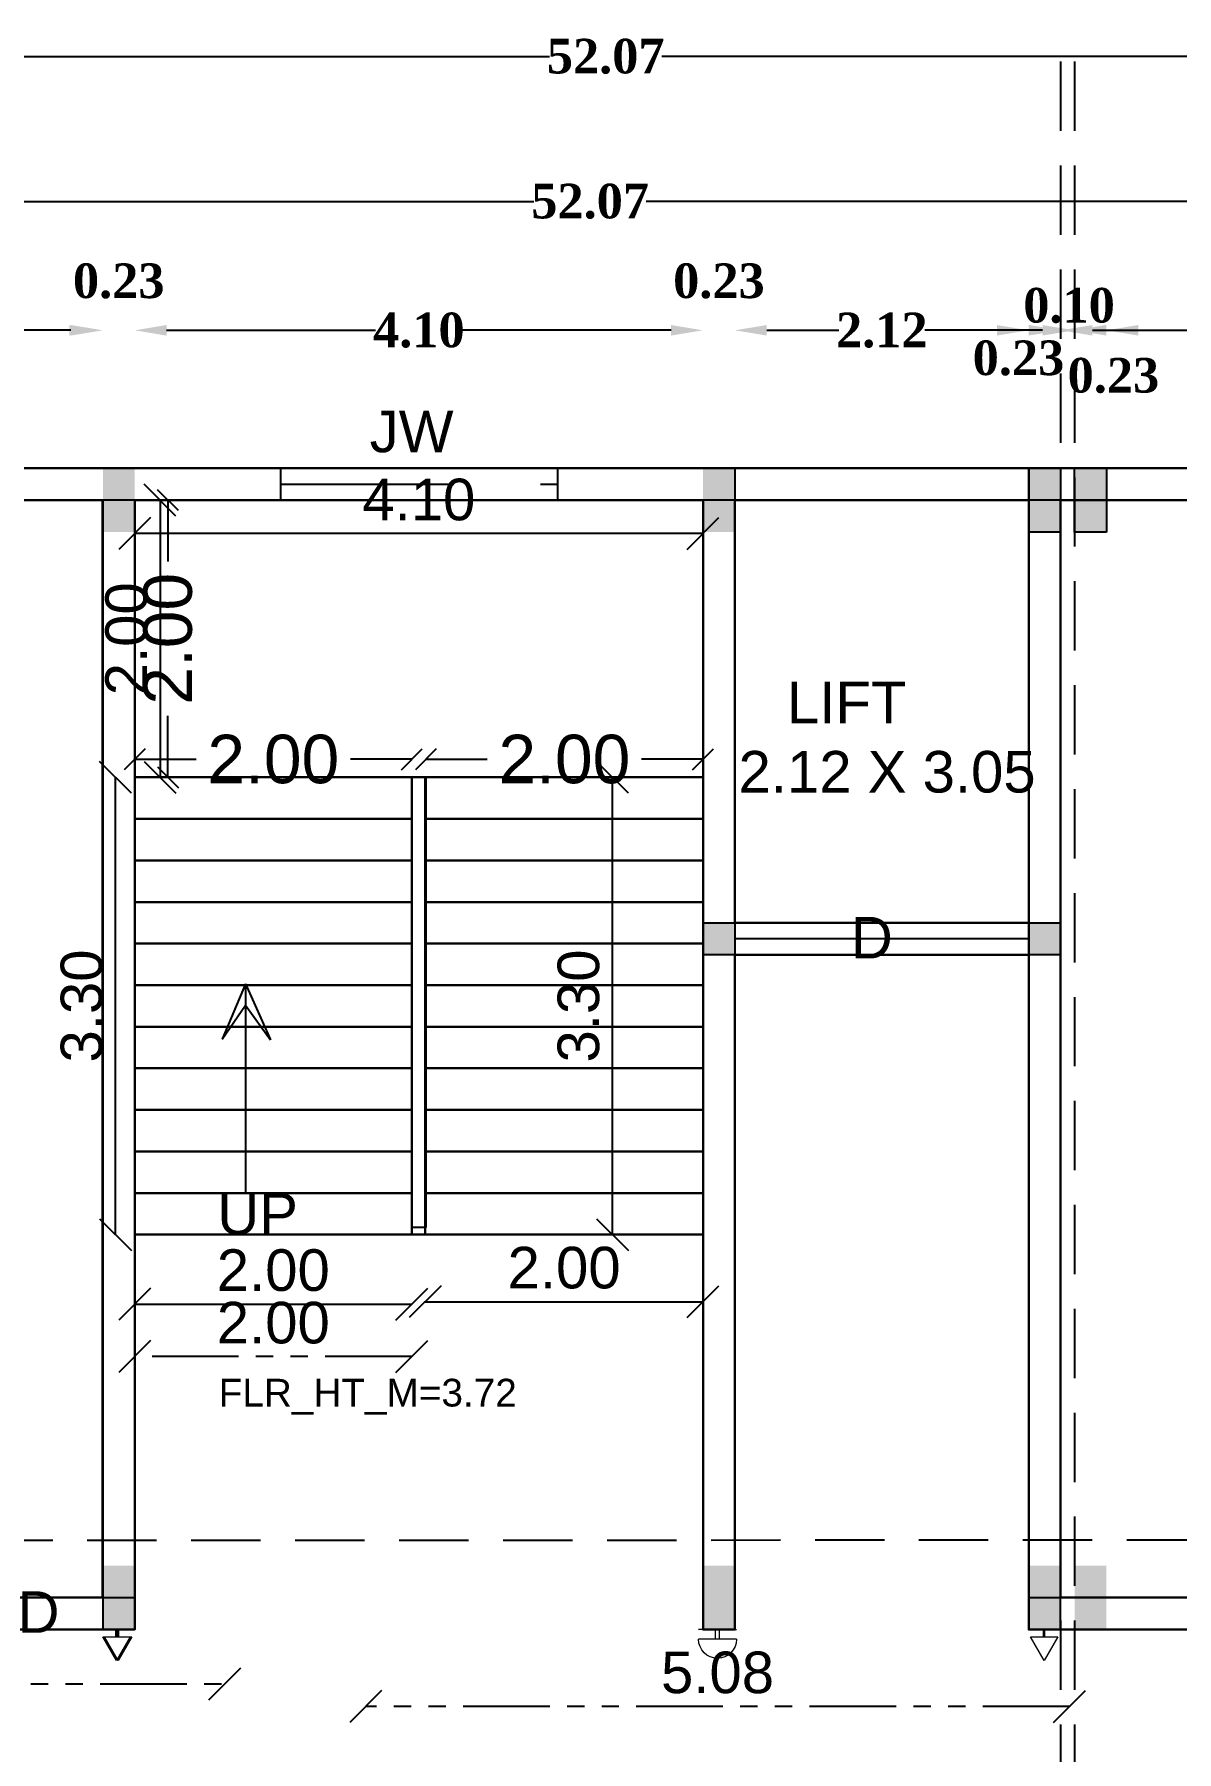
# Model space of a CAD drawing. Header units: metres. Extents: x 0 to 298, y 0 to 162.
# Drawn here: x 195.37 to 203.61, y 45.7 to 58.09 of the extents above; entities that cross this region are included whole.
import ezdxf

# ---------------------------------------------------------------- set-up
doc = ezdxf.new("R2010")
doc.units = ezdxf.units.M
doc.header["$MEASUREMENT"] = 0
doc.linetypes.add('DASHED', pattern=[0.75, 0.5, -0.25])
doc.linetypes.add('PHANTOM2', pattern=[1.25, 0.625, -0.125, 0.125, -0.125, 0.125, -0.125])
for name, color, linetype, lineweight in [('BLK_1_FLR_1_BLT_UP_AREA', 4, 'Continuous', 30), ('BLK_1_FLR_1_EXIT_WIDTH_STAIR', 4, 'Continuous', 30), ('BLK_1_FLR_1_LIFT_1', 4, 'Continuous', 30), ('BLK_1_FLR_1_REGULAR_ROOM_2', 4, 'Continuous', 30), ('BLK_1_FLR_1_REGULAR_ROOM_3', 4, 'Continuous', 30), ('BLK_1_FLR_1_STAIR_1', 4, 'Continuous', 30), ('BLK_1_FLR_1_STAIR_1_FLIGHT_1', 4, 'Continuous', 30), ('BLK_1_FLR_1_STAIR_1_FLIGHT_2', 4, 'Continuous', 30), ('BLK_1_FLR_1_STAIR_1_LANDING_1', 4, 'Continuous', 30), ('BLK_1_LVL_1_BLDG_FOOT_PRINT', 4, 'Continuous', 30)]:
    doc.layers.add(name, color=color, linetype=linetype, lineweight=lineweight)
doc.layers.add('BLK_1_FLR_1_CARPET_AREA', color=10, linetype='Continuous')
doc.layers.add('DIST_EXIT', color=7, linetype='Continuous')
doc.styles.add('arial', font='arial.ttf')
doc.styles.get("Standard").update_dxf_attribs({"font": 'arial.ttf', "height": 0.35})
doc.styles.add('working', font='timesbd.ttf', dxfattribs={"height": 0.25})
doc.dimstyles.new('CIVIL Mt.', dxfattribs={"dimscale": 0, "dimtxt": 0.23, "dimasz": 0.15, "dimexe": 0.18, "dimexo": 0.0625, "dimgap": 0.1, "dimtad": 0, "dimzin": 0, "dimdsep": 46, "dimtxsty": 'Standard', "dimblk": 'OBLIQUE', "dimcen": 0.09, "dimse1": 1, "dimse2": 1, "dimclrd": 253, "dimclrt": 4, "dimadec": 0, "dimazin": 0, "dimtfac": 1, "dimtofl": 0, "dimtmove": 1, "dimatfit": 1, "dimfxl": 0, "dimfrac": 2, "dimtolj": 1, "dimtzin": 0, "dimarcsym": 0})
doc.dimstyles.new('new model', dxfattribs={"dimtxt": 0.25, "dimasz": 0.23, "dimexe": 0.1, "dimexo": 0.1, "dimgap": 0, "dimtad": 0, "dimtoh": 1, "dimzin": 1, "dimdsep": 46, "dimtxsty": 'working', "dimcen": 0.09, "dimse1": 1, "dimse2": 1, "dimclrd": 8, "dimclre": 8, "dimclrt": 3, "dimadec": 1, "dimazin": 0, "dimtfac": 1, "dimtofl": 0, "dimtmove": 0, "dimatfit": 3, "dimfxl": 0, "dimtolj": 1, "dimtzin": 0, "dimlwd": -1, "dimlwe": -1, "dimarcsym": 0})
doc.dimstyles.new('OPEN SPACE', dxfattribs={"dimtxt": 0.3, "dimasz": 0.23, "dimexe": 0.1875, "dimexo": 0.0625, "dimgap": 0.09, "dimtad": 3, "dimzin": 0, "dimdsep": 46, "dimtxsty": 'arial', "dimblk": 'OBLIQUE', "dimcen": 0.09, "dimse1": 1, "dimse2": 1, "dimclrd": 6, "dimclre": 6, "dimclrt": 7, "dimadec": 0, "dimazin": 0, "dimtfac": 0.5, "dimtix": 1, "dimtmove": 0, "dimatfit": 3, "dimfxl": 0, "dimtolj": 1, "dimtzin": 0, "dimarcsym": 0})

# ---------------------------------------------------------------- blocks, each defined once
blk = doc.blocks.new('*D34')
at = {"color": 8}
for p, q in [((173.683, 57.935), (199.081, 57.935)), ((225.29, 57.935), (199.892, 57.935))]:
    blk.add_line(p, q, dxfattribs=at)
at = {"color": 8, "lineweight": 35}
for points in [[(173.683, 57.973), (173.683, 57.897), (173.453, 57.935)], [(225.29, 57.973), (225.29, 57.897), (225.52, 57.935)]]:
    blk.add_solid(points, dxfattribs=at)
at = {"layer": 'Defpoints', "color": 0, "lineweight": 35}
for p in [(225.52, 63.107), (173.453, 63), (173.453, 57.935)]:
    blk.add_point(p, dxfattribs=at)
at = {"color": 3, "insert": (199.487, 57.935), "char_height": 0.25, "attachment_point": 5, "style": 'working'}
blk.add_mtext('\\A1;52.07', dxfattribs=at)
blk = doc.blocks.new('FR')
at = {"color": 6, "lineweight": 20}
for p, q in [((780.283, 324.837), (780.148, 324.837)), ((780.283, 324.76), (780.283, 324.837)), ((780.297, 324.76), (780.297, 324.837)), ((780.297, 324.837), (780.432, 324.837))]:
    blk.add_line(p, q, dxfattribs=at)
blk.add_lwpolyline([(780.29, 324.515), (780.432, 324.76), (780.148, 324.76)], close=True, dxfattribs=at)
blk = doc.blocks.new('*D133')
at = {"color": 8}
for p, q in [((188.758, 55.959), (191.879, 55.959)), ((195.618, 55.959), (192.496, 55.959))]:
    blk.add_line(p, q, dxfattribs=at)
at = {"color": 8, "lineweight": 35}
for points in [[(188.758, 55.997), (188.758, 55.921), (188.528, 55.959)], [(195.618, 55.997), (195.618, 55.921), (195.848, 55.959)]]:
    blk.add_solid(points, dxfattribs=at)
at = {"layer": 'Defpoints', "color": 0, "lineweight": 35}
for p in [(195.848, 55.959), (188.528, 54.963), (195.848, 54.733)]:
    blk.add_point(p, dxfattribs=at)
at = {"color": 3, "insert": (192.188, 55.959), "char_height": 0.25, "attachment_point": 5, "style": 'working'}
blk.add_mtext('\\A1;7.32', dxfattribs=at)
blk = doc.blocks.new('*D134')
at = {"color": 8}
for p, q in [((202.309, 55.959), (202.079, 55.959)), ((202.999, 55.959), (203.229, 55.959))]:
    blk.add_line(p, q, dxfattribs=at)
at = {"color": 8, "lineweight": 35}
for points in [[(202.309, 55.997), (202.309, 55.921), (202.539, 55.959)], [(202.999, 55.997), (202.999, 55.921), (202.769, 55.959)]]:
    blk.add_solid(points, dxfattribs=at)
at = {"layer": 'Defpoints', "color": 0, "lineweight": 35}
for p in [(202.769, 55.959), (202.769, 54.963), (202.539, 54.733)]:
    blk.add_point(p, dxfattribs=at)
at = {"color": 3, "insert": (202.465, 55.758), "char_height": 0.25, "attachment_point": 5, "style": 'working'}
blk.add_mtext('\\A1;0.23', dxfattribs=at)
blk = doc.blocks.new('*D135')
at = {"color": 8}
for p, q in [((203.329, 55.959), (206.286, 55.959)), ((209.859, 55.959), (206.903, 55.959))]:
    blk.add_line(p, q, dxfattribs=at)
at = {"color": 8, "lineweight": 35}
for points in [[(203.329, 55.997), (203.329, 55.921), (203.099, 55.959)], [(209.859, 55.997), (209.859, 55.921), (210.089, 55.959)]]:
    blk.add_solid(points, dxfattribs=at)
at = {"layer": 'Defpoints', "color": 0, "lineweight": 35}
for p in [(210.089, 55.959), (203.099, 54.963), (210.089, 54.733)]:
    blk.add_point(p, dxfattribs=at)
at = {"color": 3, "insert": (206.594, 55.959), "char_height": 0.25, "attachment_point": 5, "style": 'working'}
blk.add_mtext('\\A1;7.32', dxfattribs=at)
blk = doc.blocks.new('*D136')
at = {"color": 8}
for p, q in [((202.639, 55.959), (202.409, 55.959)), ((203.329, 55.959), (203.559, 55.959))]:
    blk.add_line(p, q, dxfattribs=at)
at = {"color": 8, "lineweight": 35}
for points in [[(202.639, 55.997), (202.639, 55.921), (202.869, 55.959)], [(203.329, 55.997), (203.329, 55.921), (203.099, 55.959)]]:
    blk.add_solid(points, dxfattribs=at)
at = {"layer": 'Defpoints', "color": 0, "lineweight": 35}
for p in [(203.099, 55.959), (203.099, 54.963), (202.869, 54.733)]:
    blk.add_point(p, dxfattribs=at)
at = {"color": 3, "insert": (203.15, 55.632), "char_height": 0.25, "attachment_point": 5, "style": 'working'}
blk.add_mtext('\\A1;0.23', dxfattribs=at)
blk = doc.blocks.new('FIR ALARAM')
at = {"color": 6, "lineweight": 20}
for p, q in [((780.29, 324.308), (780.117, 324.308)), ((780.29, 324.208), (780.29, 324.308)), ((780.331, 324.208), (780.331, 324.308)), ((780.331, 324.308), (780.504, 324.308)), ((780.117, 324.208), (780.504, 324.208))]:
    blk.add_line(p, q, dxfattribs=at)
blk.add_arc((780.31, 324.208), 0.194, 180, 0, dxfattribs=at)
blk = doc.blocks.new('*D137')
at = {"color": 8}
for p, q in [((199.959, 55.959), (199.729, 55.959)), ((200.649, 55.959), (200.879, 55.959))]:
    blk.add_line(p, q, dxfattribs=at)
at = {"color": 8, "lineweight": 35}
for points in [[(199.959, 55.997), (199.959, 55.921), (200.189, 55.959)], [(200.649, 55.997), (200.649, 55.921), (200.419, 55.959)]]:
    blk.add_solid(points, dxfattribs=at)
at = {"layer": 'Defpoints', "color": 0, "lineweight": 35}
for p in [(200.419, 55.959), (200.189, 54.963), (200.419, 54.963)]:
    blk.add_point(p, dxfattribs=at)
at = {"color": 3, "insert": (200.304, 56.314), "char_height": 0.25, "attachment_point": 5, "style": 'working'}
blk.add_mtext('\\A1;0.23', dxfattribs=at)
blk = doc.blocks.new('*D281')
at = {"color": 8}
for p, q in [((200.649, 55.959), (201.169, 55.959)), ((202.309, 55.959), (201.79, 55.959))]:
    blk.add_line(p, q, dxfattribs=at)
at = {"color": 8, "lineweight": 35}
for points in [[(200.649, 55.997), (200.649, 55.921), (200.419, 55.959)], [(202.309, 55.997), (202.309, 55.921), (202.539, 55.959)]]:
    blk.add_solid(points, dxfattribs=at)
at = {"layer": 'Defpoints', "color": 0, "lineweight": 35}
for p in [(202.539, 55.959), (200.419, 54.963), (202.539, 54.963)]:
    blk.add_point(p, dxfattribs=at)
at = {"color": 3, "insert": (201.479, 55.959), "char_height": 0.25, "attachment_point": 5, "style": 'working'}
blk.add_mtext('\\A1;2.12', dxfattribs=at)
blk = doc.blocks.new('*D292')
at = {"color": 8}
for p, q in [((173.571, 56.889), (198.969, 56.889)), ((225.178, 56.889), (199.78, 56.889))]:
    blk.add_line(p, q, dxfattribs=at)
at = {"color": 8, "lineweight": 35}
for points in [[(173.571, 56.928), (173.571, 56.851), (173.341, 56.889)], [(225.178, 56.928), (225.178, 56.851), (225.408, 56.889)]]:
    blk.add_solid(points, dxfattribs=at)
at = {"layer": 'Defpoints', "color": 0, "lineweight": 35}
for p in [(173.341, 56.889), (173.341, 54.963), (225.408, 54.963)]:
    blk.add_point(p, dxfattribs=at)
at = {"color": 3, "insert": (199.375, 56.889), "char_height": 0.25, "attachment_point": 5, "style": 'working'}
blk.add_mtext('\\A1;52.07', dxfattribs=at)
blk = doc.blocks.new('*D293')
at = {"color": 8}
for p, q in [((202.539, 55.959), (202.309, 55.959)), ((203.099, 55.959), (203.329, 55.959))]:
    blk.add_line(p, q, dxfattribs=at)
at = {"color": 8, "lineweight": 35}
for points in [[(202.539, 55.998), (202.539, 55.921), (202.769, 55.959)], [(203.099, 55.998), (203.099, 55.921), (202.869, 55.959)]]:
    blk.add_solid(points, dxfattribs=at)
at = {"layer": 'Defpoints', "color": 0, "lineweight": 35}
for p in [(202.869, 55.959), (202.769, 54.963), (202.869, 54.963)]:
    blk.add_point(p, dxfattribs=at)
at = {"color": 3, "insert": (202.83, 56.137), "char_height": 0.25, "attachment_point": 5, "style": 'working'}
blk.add_mtext('\\A1;0.10', dxfattribs=at)
blk = doc.blocks.new('_Oblique')
at = {"color": 0, "linetype": 'ByBlock', "lineweight": -2}
blk.add_line((-0.5, -0.5), (0.5, 0.5), dxfattribs=at)
blk = doc.blocks.new('*D149')
at = {"color": 253, "lineweight": -2, "ltscale": 0.25}
for p, q in [((196.329, 54.733), (196.329, 54.29)), ((196.329, 52.733), (196.329, 53.176))]:
    blk.add_line(p, q, dxfattribs=at)
at = {"layer": 'Defpoints', "color": 0, "lineweight": 35, "ltscale": 0.25}
for p in [(196.329, 54.733), (196.398, 54.733), (196.398, 52.733)]:
    blk.add_point(p, dxfattribs=at)
at = {"color": 253, "lineweight": -2, "ltscale": 0.25, "xscale": 0.15, "yscale": 0.15, "zscale": 0.15}
for p, rotation in [((196.329, 54.733), 90), ((196.329, 52.733), 270)]:
    blk.add_blockref('_Oblique', p, dxfattribs=dict(at, rotation=rotation))
at = {"color": 4, "ltscale": 0.25, "insert": (196.329, 53.733), "char_height": 0.35, "attachment_point": 5, "rotation": 90}
blk.add_mtext('\\A1;2.00', dxfattribs=at)
blk = doc.blocks.new('*D150')
at = {"color": 253, "lineweight": -2, "ltscale": 0.25}
for p, q in [((198.189, 52.863), (198.632, 52.863)), ((200.189, 52.863), (199.746, 52.863))]:
    blk.add_line(p, q, dxfattribs=at)
at = {"layer": 'Defpoints', "color": 0, "lineweight": 35, "ltscale": 0.25}
for p in [(200.189, 52.863), (198.189, 52.733), (200.189, 52.733)]:
    blk.add_point(p, dxfattribs=at)
at = {"color": 253, "lineweight": -2, "ltscale": 0.25, "xscale": 0.15, "yscale": 0.15, "zscale": 0.15, "rotation": 180}
blk.add_blockref('_Oblique', (198.189, 52.863), dxfattribs=at)
at = {"color": 253, "lineweight": -2, "ltscale": 0.25, "xscale": 0.15, "yscale": 0.15, "zscale": 0.15}
blk.add_blockref('_Oblique', (200.189, 52.863), dxfattribs=at)
at = {"color": 4, "ltscale": 0.25, "insert": (199.189, 52.863), "char_height": 0.35, "attachment_point": 5}
blk.add_mtext('\\A1;2.00', dxfattribs=at)
blk = doc.blocks.new('*D151')
at = {"color": 253, "lineweight": -2, "ltscale": 0.25}
for p, q in [((196.089, 52.863), (196.532, 52.863)), ((198.089, 52.863), (197.646, 52.863))]:
    blk.add_line(p, q, dxfattribs=at)
at = {"layer": 'Defpoints', "color": 0, "lineweight": 35, "ltscale": 0.25}
for p in [(196.089, 52.863), (196.089, 52.733), (198.089, 52.733)]:
    blk.add_point(p, dxfattribs=at)
at = {"color": 253, "lineweight": -2, "ltscale": 0.25, "xscale": 0.15, "yscale": 0.15, "zscale": 0.15, "rotation": 180}
blk.add_blockref('_Oblique', (196.089, 52.863), dxfattribs=at)
at = {"color": 253, "lineweight": -2, "ltscale": 0.25, "xscale": 0.15, "yscale": 0.15, "zscale": 0.15}
blk.add_blockref('_Oblique', (198.089, 52.863), dxfattribs=at)
at = {"color": 4, "ltscale": 0.25, "insert": (197.089, 52.863), "char_height": 0.35, "attachment_point": 5}
blk.add_mtext('\\A1;2.00', dxfattribs=at)
blk = doc.blocks.new('*D152')
at = {"color": 8}
for p, q in [((196.319, 55.959), (197.827, 55.959)), ((199.959, 55.959), (198.452, 55.959))]:
    blk.add_line(p, q, dxfattribs=at)
at = {"color": 8, "lineweight": 35}
for points in [[(196.319, 55.997), (196.319, 55.921), (196.089, 55.959)], [(199.959, 55.997), (199.959, 55.921), (200.189, 55.959)]]:
    blk.add_solid(points, dxfattribs=at)
at = {"layer": 'Defpoints', "color": 0, "lineweight": 35}
for p in [(200.189, 55.959), (200.189, 54.963), (196.089, 54.733)]:
    blk.add_point(p, dxfattribs=at)
at = {"color": 3, "insert": (198.139, 55.959), "char_height": 0.25, "attachment_point": 5, "style": 'working'}
blk.add_mtext('\\A1;4.10', dxfattribs=at)
blk = doc.blocks.new('*D153')
at = {"color": 8}
for p, q in [((195.629, 55.959), (195.399, 55.959)), ((196.319, 55.959), (196.549, 55.959))]:
    blk.add_line(p, q, dxfattribs=at)
at = {"color": 8, "lineweight": 35}
for points in [[(195.629, 55.997), (195.629, 55.921), (195.859, 55.959)], [(196.319, 55.997), (196.319, 55.921), (196.089, 55.959)]]:
    blk.add_solid(points, dxfattribs=at)
at = {"layer": 'Defpoints', "color": 0, "lineweight": 35}
for p in [(196.089, 55.959), (195.859, 54.963), (196.089, 54.963)]:
    blk.add_point(p, dxfattribs=at)
at = {"color": 3, "insert": (195.974, 56.314), "char_height": 0.25, "attachment_point": 5, "style": 'working'}
blk.add_mtext('\\A1;0.23', dxfattribs=at)
blk = doc.blocks.new('*D379')
at = {"layer": 'Defpoints', "color": 0, "lineweight": 35}
for p in [(196.739, 46.191), (188.34, 46.086), (196.739, 46.086)]:
    blk.add_point(p, dxfattribs=at)
at = {"layer": 'DIST_EXIT', "color": 7, "linetype": 'PHANTOM2', "lineweight": -2}
blk.add_line((188.34, 46.191), (196.739, 46.191), dxfattribs=at)
at = {"layer": 'DIST_EXIT', "color": 7, "lineweight": -2, "xscale": 0.23, "yscale": 0.23, "zscale": 0.23, "rotation": 180}
blk.add_blockref('_Oblique', (188.34, 46.191), dxfattribs=at)
at = {"layer": 'DIST_EXIT', "color": 7, "lineweight": -2, "xscale": 0.23, "yscale": 0.23, "zscale": 0.23}
blk.add_blockref('_Oblique', (196.739, 46.191), dxfattribs=at)
at = {"layer": 'DIST_EXIT', "color": 7, "lineweight": 30, "insert": (192.539, 46.434), "char_height": 0.3, "attachment_point": 5, "style": 'arial'}
blk.add_mtext('\\A1;8.40', dxfattribs=at)
blk = doc.blocks.new('*D382')
at = {"layer": 'Defpoints', "color": 0, "lineweight": 35}
for p in [(197.755, 46.155), (202.833, 46.155), (197.755, 46.028)]:
    blk.add_point(p, dxfattribs=at)
at = {"layer": 'DIST_EXIT', "color": 7, "linetype": 'PHANTOM2', "lineweight": -2}
blk.add_line((202.833, 46.028), (197.755, 46.028), dxfattribs=at)
at = {"layer": 'DIST_EXIT', "color": 7, "lineweight": -2, "xscale": 0.23, "yscale": 0.23, "zscale": 0.23, "rotation": 180}
blk.add_blockref('_Oblique', (197.755, 46.028), dxfattribs=at)
at = {"layer": 'DIST_EXIT', "color": 7, "lineweight": -2, "xscale": 0.23, "yscale": 0.23, "zscale": 0.23}
blk.add_blockref('_Oblique', (202.833, 46.028), dxfattribs=at)
at = {"layer": 'DIST_EXIT', "color": 7, "lineweight": 30, "insert": (200.294, 46.272), "char_height": 0.3, "attachment_point": 5, "style": 'arial'}
blk.add_mtext('\\A1;5.08', dxfattribs=at)
blk = doc.blocks.new('*D386')
at = {"layer": 'BLK_1_FLR_1_STAIR_1_LANDING_1', "color": 1, "lineweight": -2}
blk.add_line((200.189, 54.493), (196.089, 54.493), dxfattribs=at)
at = {"layer": 'Defpoints', "color": 0, "lineweight": 35}
for p in [(196.089, 54.733), (200.189, 54.733), (196.089, 54.493)]:
    blk.add_point(p, dxfattribs=at)
at = {"layer": 'BLK_1_FLR_1_STAIR_1_LANDING_1', "color": 1, "lineweight": -2, "xscale": 0.23, "yscale": 0.23, "zscale": 0.23, "rotation": 180}
blk.add_blockref('_Oblique', (196.089, 54.493), dxfattribs=at)
at = {"layer": 'BLK_1_FLR_1_STAIR_1_LANDING_1', "color": 1, "lineweight": -2, "xscale": 0.23, "yscale": 0.23, "zscale": 0.23}
blk.add_blockref('_Oblique', (200.189, 54.493), dxfattribs=at)
at = {"layer": 'BLK_1_FLR_1_STAIR_1_LANDING_1', "color": 1, "insert": (198.139, 54.736), "char_height": 0.3, "attachment_point": 5, "style": 'arial'}
blk.add_mtext('\\A1;4.10', dxfattribs=at)
blk = doc.blocks.new('*D479')
at = {"layer": 'BLK_1_FLR_1_STAIR_1_LANDING_1', "color": 2, "lineweight": -2}
blk.add_line((196.272, 54.733), (196.272, 52.733), dxfattribs=at)
at = {"layer": 'Defpoints', "color": 0, "lineweight": 35}
for p in [(196.089, 54.733), (196.089, 52.733), (196.272, 52.733)]:
    blk.add_point(p, dxfattribs=at)
at = {"layer": 'BLK_1_FLR_1_STAIR_1_LANDING_1', "color": 2, "lineweight": -2, "xscale": 0.23, "yscale": 0.23, "zscale": 0.23}
for p, rotation in [((196.272, 54.733), 90), ((196.272, 52.733), 270)]:
    blk.add_blockref('_Oblique', p, dxfattribs=dict(at, rotation=rotation))
at = {"layer": 'BLK_1_FLR_1_STAIR_1_LANDING_1', "color": 2, "insert": (196.029, 53.733), "char_height": 0.3, "attachment_point": 5, "rotation": 90, "style": 'arial'}
blk.add_mtext('\\A1;2.00', dxfattribs=at)
blk = doc.blocks.new('*D480')
at = {"layer": 'BLK_1_FLR_1_STAIR_1_FLIGHT_1', "color": 1, "lineweight": -2}
blk.add_line((195.95, 49.433), (195.95, 52.733), dxfattribs=at)
at = {"layer": 'Defpoints', "color": 0, "lineweight": 35}
for p in [(195.95, 52.733), (196.089, 52.733), (196.089, 49.433)]:
    blk.add_point(p, dxfattribs=at)
at = {"layer": 'BLK_1_FLR_1_STAIR_1_FLIGHT_1', "color": 1, "lineweight": -2, "xscale": 0.23, "yscale": 0.23, "zscale": 0.23}
for p, rotation in [((195.95, 52.733), 90), ((195.95, 49.433), 270)]:
    blk.add_blockref('_Oblique', p, dxfattribs=dict(at, rotation=rotation))
at = {"layer": 'BLK_1_FLR_1_STAIR_1_FLIGHT_1', "color": 1, "insert": (195.707, 51.083), "char_height": 0.3, "attachment_point": 5, "rotation": 90, "style": 'arial'}
blk.add_mtext('\\A1;3.30', dxfattribs=at)
blk = doc.blocks.new('*D387')
at = {"layer": 'BLK_1_FLR_1_STAIR_1_FLIGHT_1', "color": 2, "lineweight": -2}
blk.add_line((196.089, 48.931), (198.089, 48.931), dxfattribs=at)
at = {"layer": 'Defpoints', "color": 0, "lineweight": 35}
for p in [(196.089, 49.2), (198.089, 49.2), (198.089, 48.931)]:
    blk.add_point(p, dxfattribs=at)
at = {"layer": 'BLK_1_FLR_1_STAIR_1_FLIGHT_1', "color": 2, "lineweight": -2, "xscale": 0.23, "yscale": 0.23, "zscale": 0.23, "rotation": 180}
blk.add_blockref('_Oblique', (196.089, 48.931), dxfattribs=at)
at = {"layer": 'BLK_1_FLR_1_STAIR_1_FLIGHT_1', "color": 2, "lineweight": -2, "xscale": 0.23, "yscale": 0.23, "zscale": 0.23}
blk.add_blockref('_Oblique', (198.089, 48.931), dxfattribs=at)
at = {"layer": 'BLK_1_FLR_1_STAIR_1_FLIGHT_1', "color": 2, "insert": (197.089, 49.175), "char_height": 0.3, "attachment_point": 5, "style": 'arial'}
blk.add_mtext('\\A1;2.00', dxfattribs=at)
blk = doc.blocks.new('*D388')
at = {"layer": 'BLK_1_FLR_1_STAIR_1_FLIGHT_2', "color": 2, "lineweight": -2}
blk.add_line((198.184, 48.949), (200.189, 48.949), dxfattribs=at)
at = {"layer": 'Defpoints', "color": 0, "lineweight": 35}
for p in [(198.184, 49.2), (200.189, 49.2), (200.189, 48.949)]:
    blk.add_point(p, dxfattribs=at)
at = {"layer": 'BLK_1_FLR_1_STAIR_1_FLIGHT_2', "color": 2, "lineweight": -2, "xscale": 0.23, "yscale": 0.23, "zscale": 0.23, "rotation": 180}
blk.add_blockref('_Oblique', (198.184, 48.949), dxfattribs=at)
at = {"layer": 'BLK_1_FLR_1_STAIR_1_FLIGHT_2', "color": 2, "lineweight": -2, "xscale": 0.23, "yscale": 0.23, "zscale": 0.23}
blk.add_blockref('_Oblique', (200.189, 48.949), dxfattribs=at)
at = {"layer": 'BLK_1_FLR_1_STAIR_1_FLIGHT_2', "color": 2, "insert": (199.187, 49.193), "char_height": 0.3, "attachment_point": 5, "style": 'arial'}
blk.add_mtext('\\A1;2.00', dxfattribs=at)
blk = doc.blocks.new('*D389')
at = {"layer": 'BLK_1_FLR_1_EXIT_WIDTH_STAIR', "color": 1, "linetype": 'PHANTOM2', "lineweight": -2}
blk.add_line((198.089, 48.553), (196.089, 48.553), dxfattribs=at)
at = {"layer": 'Defpoints', "color": 0, "lineweight": 35}
for p in [(196.089, 49.2), (198.089, 49.2), (196.089, 48.553)]:
    blk.add_point(p, dxfattribs=at)
at = {"layer": 'BLK_1_FLR_1_EXIT_WIDTH_STAIR', "color": 1, "lineweight": -2, "xscale": 0.23, "yscale": 0.23, "zscale": 0.23, "rotation": 180}
blk.add_blockref('_Oblique', (196.089, 48.553), dxfattribs=at)
at = {"layer": 'BLK_1_FLR_1_EXIT_WIDTH_STAIR', "color": 1, "lineweight": -2, "xscale": 0.23, "yscale": 0.23, "zscale": 0.23}
blk.add_blockref('_Oblique', (198.089, 48.553), dxfattribs=at)
at = {"layer": 'BLK_1_FLR_1_EXIT_WIDTH_STAIR', "color": 1, "lineweight": 30, "insert": (197.089, 48.796), "char_height": 0.3, "attachment_point": 5, "style": 'arial'}
blk.add_mtext('\\A1;2.00', dxfattribs=at)
blk = doc.blocks.new('*D358')
at = {"layer": 'BLK_1_FLR_1_STAIR_1_FLIGHT_2', "color": 1, "lineweight": -2}
blk.add_line((199.536, 49.433), (199.536, 52.733), dxfattribs=at)
at = {"layer": 'Defpoints', "color": 0, "lineweight": 35}
for p in [(199.536, 52.733), (199.675, 52.733), (199.675, 49.433)]:
    blk.add_point(p, dxfattribs=at)
at = {"layer": 'BLK_1_FLR_1_STAIR_1_FLIGHT_2', "color": 1, "lineweight": -2, "xscale": 0.23, "yscale": 0.23, "zscale": 0.23}
for p, rotation in [((199.536, 52.733), 90), ((199.536, 49.433), 270)]:
    blk.add_blockref('_Oblique', p, dxfattribs=dict(at, rotation=rotation))
at = {"layer": 'BLK_1_FLR_1_STAIR_1_FLIGHT_2', "color": 1, "insert": (199.292, 51.083), "char_height": 0.3, "attachment_point": 5, "rotation": 90, "style": 'arial'}
blk.add_mtext('\\A1;3.30', dxfattribs=at)

msp = doc.modelspace()

# ---------------------------------------------------------------- hatches: boundary and pattern name
at = {"ltscale": 0.25}
for points in [[(196.08938, 54.96335), (195.85938, 54.96335), (195.85938, 54.73335), (195.85938, 54.50335), (196.08938, 54.50335)], [(200.41938, 54.96335), (200.18938, 54.96335), (200.18938, 54.73335), (200.18938, 54.50335), (200.41938, 54.50335)], [(202.76938, 54.96335), (202.53938, 54.96335), (202.53938, 54.73335), (202.53938, 54.50335), (202.76938, 54.50335)], [(203.09938, 54.96335), (202.86938, 54.96335), (202.86938, 54.73335), (202.86938, 54.50335), (203.09938, 54.50335)], [(196.08938, 47.04335), (195.85938, 47.04335), (195.85938, 46.81335), (195.85938, 46.58335), (196.08938, 46.58335)], [(200.41938, 47.04335), (200.18938, 47.04335), (200.18938, 46.81335), (200.18938, 46.58335), (200.41938, 46.58335)], [(202.76938, 47.04335), (202.53938, 47.04335), (202.53938, 46.81335), (202.53938, 46.58335), (202.76938, 46.58335)], [(203.09938, 47.04335), (202.86938, 47.04335), (202.86938, 46.81335), (202.86938, 46.58335), (203.09938, 46.58335)]]:
    msp.add_hatch(color=256, dxfattribs=at).paths.add_polyline_path(points)
h = msp.add_hatch(color=256)
h.dxf.hatch_style = 1
h.paths.add_polyline_path([(200.41938, 51.45335), (200.18938, 51.45335), (200.18938, 51.68335), (200.41938, 51.68335)])
h.paths.add_polyline_path([(202.76938, 51.45335), (202.53938, 51.45335), (202.53938, 51.68335), (202.76938, 51.68335)])

# ---------------------------------------------------------------- linework, layer by layer
at = {"linetype": 'DASHED'}
for p, q in [((202.76938, 57.89786), (202.76938, 40.27628)), ((202.86938, 57.89786), (202.86938, 40.27628)), ((228.49734, 47.22909), (170.97384, 47.22473))]:
    msp.add_line(p, q, dxfattribs=at)
for p, q in [((225.40774, 54.96335), (173.34144, 54.96335)), ((202.76938, 46.58335), (202.76938, 54.73335)), ((202.53938, 51.56835), (200.41938, 51.56835))]:
    msp.add_line(p, q)
at = {"ltscale": 0.25}
for p, q in [((199.14189, 54.73335), (199.14189, 54.96335)), ((200.41938, 54.96335), (200.41938, 46.58335)), ((202.53938, 54.96335), (202.53938, 46.58335)), ((202.53938, 54.96335), (202.76938, 54.96335)), ((202.86938, 54.96335), (203.09938, 54.96335)), ((225.40774, 54.73335), (180.43774, 54.73335)), ((195.85938, 54.73335), (195.85938, 46.58335)), ((196.08938, 54.73335), (196.08938, 46.58335)), ((200.18938, 54.73335), (200.18938, 46.58335)), ((196.08938, 52.73335), (200.18938, 52.73335)), ((196.08938, 52.73335), (200.18938, 52.73335)), ((198.08938, 52.73335), (198.08938, 49.98335)), ((198.18938, 52.73335), (198.18938, 49.98335)), ((198.08938, 52.43335), (196.08938, 52.43335)), ((200.18938, 52.43335), (198.18938, 52.43335)), ((198.08938, 52.13335), (196.08938, 52.13335)), ((200.18938, 52.13335), (198.18938, 52.13335)), ((198.08938, 51.83335), (196.08938, 51.83335)), ((200.18938, 51.83335), (198.18938, 51.83335)), ((200.41938, 51.68335), (202.53938, 51.68335)), ((198.08938, 51.53335), (196.08938, 51.53335)), ((200.18938, 51.53335), (198.18938, 51.53335)), ((200.41938, 51.45335), (202.53938, 51.45335)), ((198.08938, 51.23335), (196.08938, 51.23335)), ((196.88938, 51.24188), (196.71939, 50.84334)), ((196.88938, 51.24188), (196.88938, 49.74174)), ((196.88938, 51.24188), (197.06805, 50.83993)), ((200.18938, 51.23335), (198.18938, 51.23335)), ((196.71939, 50.84334), (196.88938, 51.08927)), ((196.88938, 51.08927), (197.06805, 50.83993)), ((198.08938, 50.93335), (196.08938, 50.93335)), ((200.18938, 50.93335), (198.18938, 50.93335)), ((198.08938, 50.63335), (196.08938, 50.63335)), ((200.18938, 50.63335), (198.18938, 50.63335)), ((198.08938, 50.33335), (196.08938, 50.33335)), ((200.18938, 50.33335), (198.18938, 50.33335)), ((198.08938, 50.03335), (196.08938, 50.03335)), ((200.18938, 50.03335), (198.18938, 50.03335)), ((198.08938, 49.73335), (196.08938, 49.73335)), ((200.18938, 49.73335), (198.18938, 49.73335)), ((198.08938, 49.43335), (196.08938, 49.43335)), ((200.18938, 49.43335), (198.18938, 49.43335)), ((195.84774, 46.81335), (196.08938, 46.81335)), ((202.53938, 46.81335), (202.76938, 46.81335)), ((202.86938, 46.81335), (203.09938, 46.81335)), ((195.84774, 46.58335), (196.08938, 46.58335)), ((200.18938, 46.58335), (200.41938, 46.58335)), ((202.53938, 46.58335), (203.09938, 46.58335))]:
    msp.add_line(p, q, dxfattribs=at)
at = {"linetype": 'DASHED', "ltscale": 2.5}
msp.add_line((197.14189, 54.84835), (199.14189, 54.84835), dxfattribs=at)
for points in [[(173.34144, 54.96335), (225.40774, 54.96335), (225.40866, 39.81366), (216.50818, 39.81366), (216.50818, 44.14335), (210.53938, 44.14335), (188.05566, 44.14335), (183.55774, 44.14335), (183.55774, 39.81335), (183.55774, 36.22835), (173.34144, 36.22835)], [(197.14189, 54.73335), (199.14189, 54.73335), (199.14189, 54.96335), (197.14189, 54.96335)], [(202.76938, 54.50335), (202.53938, 54.50335), (202.53938, 54.96335), (202.76938, 54.96335)], [(203.09938, 54.50335), (202.86938, 54.50335), (202.86938, 54.96335), (203.09938, 54.96335)], [(198.18938, 49.48335), (198.08938, 49.48335), (198.08938, 52.73335), (198.18938, 52.73335)]]:
    msp.add_lwpolyline(points, close=True)
at = {"ltscale": 0.25}
for points in [[(200.41938, 51.45335), (200.18938, 51.45335), (200.18938, 51.68335), (200.41938, 51.68335)], [(202.76938, 51.45335), (202.53938, 51.45335), (202.53938, 51.68335), (202.76938, 51.68335)]]:
    msp.add_lwpolyline(points, close=True, dxfattribs=at)
at = {"layer": 'BLK_1_FLR_1_BLT_UP_AREA', "color": 26}
msp.add_lwpolyline([(173.34144, 36.22835), (183.55774, 36.22835), (183.55774, 44.14335), (216.50834, 44.14337), (216.50803, 39.81365), (225.40864, 39.81369), (225.40771, 54.96341), (173.34144, 54.96335)], close=True, dxfattribs=at)
at = {"layer": 'BLK_1_FLR_1_CARPET_AREA', "color": 15, "linetype": 'Continuous', "lineweight": 30}
msp.add_lwpolyline([(216.73817, 44.37359), (183.32772, 44.37335), (183.32772, 36.45835), (181.11772, 36.45835), (181.11772, 40.04335), (173.57198, 40.04335), (173.57198, 44.14335), (181.11772, 44.14335), (181.11772, 44.37335), (173.57142, 44.37273), (173.57142, 46.58335), (196.08937, 46.58335), (196.08958, 54.73335), (200.18937, 54.73335), (200.18937, 46.58335), (200.41937, 46.58335), (200.41938, 51.45335), (202.53938, 51.45335), (202.53937, 46.58335), (225.17772, 46.58335)], dxfattribs=at)
for points in [[(188.53772, 46.81335), (195.85772, 46.81335), (195.85772, 54.73335), (188.53772, 54.73335)], [(202.76937, 46.81335), (210.07772, 46.81335), (210.07772, 54.73335), (202.76937, 54.73335)]]:
    msp.add_lwpolyline(points, close=True, dxfattribs=at)
at = {"layer": 'BLK_1_FLR_1_LIFT_1', "color": 30}
msp.add_lwpolyline([(200.41938, 51.68335), (202.53938, 51.68335), (202.53938, 54.73335), (200.41938, 54.73335)], close=True, dxfattribs=at)
at = {"layer": 'BLK_1_FLR_1_REGULAR_ROOM_2', "color": 3, "lineweight": 30}
msp.add_lwpolyline([(202.76938, 46.81335), (210.07774, 46.81335), (210.07774, 54.73335), (202.76938, 54.73335)], close=True, dxfattribs=at)
at = {"layer": 'BLK_1_FLR_1_REGULAR_ROOM_3', "color": 3, "lineweight": 30}
msp.add_lwpolyline([(188.53774, 46.81335), (195.85774, 46.81335), (195.85774, 54.73335), (188.53774, 54.73335)], close=True, dxfattribs=at)
at = {"layer": 'BLK_1_FLR_1_STAIR_1', "color": 1, "linetype": 'Continuous'}
msp.add_lwpolyline([(196.08934, 54.73335), (196.08934, 49.43335), (200.18948, 49.43335), (200.18948, 54.73335)], close=True, dxfattribs=at)
at = {"layer": 'BLK_1_FLR_1_STAIR_1_FLIGHT_1', "color": 7}
for p, q in [((196.08934, 52.73335), (198.08934, 52.73335)), ((196.08934, 52.43335), (198.08934, 52.43335)), ((196.0892, 52.13335), (198.0892, 52.13335)), ((196.0892, 51.83335), (198.0892, 51.83335)), ((196.08934, 51.53335), (198.08934, 51.53335)), ((196.0892, 51.23335), (198.0892, 51.23335)), ((196.0892, 50.93335), (198.0892, 50.93335)), ((196.08948, 50.63335), (198.08948, 50.63335)), ((196.08934, 50.33335), (198.08934, 50.33335)), ((196.08934, 50.03335), (198.08934, 50.03335)), ((196.08934, 49.73335), (198.08934, 49.73335)), ((196.08934, 49.43335), (198.08934, 49.43335))]:
    msp.add_line(p, q, dxfattribs=at)
msp.add_lwpolyline([(198.08934, 49.43335), (198.08934, 52.73335), (196.08934, 52.73335), (196.08934, 49.43335)], close=True, dxfattribs=at)
at = {"layer": 'BLK_1_FLR_1_STAIR_1_FLIGHT_2', "color": 7}
for p, q in [((198.18448, 52.73335), (200.18948, 52.73335)), ((198.18448, 52.43335), (200.18948, 52.43335)), ((198.18434, 52.13335), (200.18934, 52.13335)), ((198.18448, 51.83335), (200.18948, 51.83335)), ((198.18448, 51.53335), (200.18948, 51.53335)), ((198.18434, 51.23335), (200.18934, 51.23335)), ((198.18434, 50.93335), (200.18934, 50.93335)), ((198.18462, 50.63335), (200.18962, 50.63335)), ((198.18448, 50.33335), (200.18948, 50.33335)), ((198.18448, 50.03335), (200.18948, 50.03335)), ((198.18448, 49.73335), (200.18948, 49.73335)), ((198.18448, 49.43335), (200.18948, 49.43335))]:
    msp.add_line(p, q, dxfattribs=at)
msp.add_lwpolyline([(198.18448, 49.43335), (198.18448, 52.73335), (200.18948, 52.73335), (200.18948, 49.43335)], close=True, dxfattribs=at)
at = {"layer": 'BLK_1_FLR_1_STAIR_1_LANDING_1', "color": 7}
msp.add_lwpolyline([(196.08934, 54.73335), (196.08934, 52.73335), (200.18934, 52.73335), (200.18934, 54.73335)], close=True, dxfattribs=at)
at = {"layer": 'BLK_1_LVL_1_BLDG_FOOT_PRINT', "color": 1}
msp.add_lwpolyline([(173.34144, 36.22835), (183.55774, 36.22835), (183.55774, 44.14335), (216.50834, 44.14329), (216.50803, 39.8136), (225.4082, 39.81366), (225.40728, 54.96335), (173.34144, 54.96335)], close=True, dxfattribs=at)

# ---------------------------------------------------------------- block references
for name, p, xscale, yscale, zscale in [('FR', (738.69461, -179.35971), -0.695557479657917, 0.695557479657917, 0.695557479657917), ('FR', (738.70626, -179.35971), -0.695557479657917, 0.695557479657917, 0.695557479657917), ('FIR ALARAM', (750.59005, -182.12742), -0.7052272580437317, 0.7052272580437317, 0.7052272580437317), ('FR', (745.38626, -179.35971), -0.695557479657917, 0.695557479657917, 0.695557479657917)]:
    msp.add_blockref(name, p, dxfattribs=dict(xscale=xscale, yscale=yscale, zscale=zscale))

# ---------------------------------------------------------------- texts
at = {"ltscale": 0.25, "char_height": 0.3, "attachment_point": 1}
for s, insert, width in [('\\A1;JW', (197.78427, 55.37909), 341.4821849), ('\\A1;   LIFT\\P2.12 X 3.05', (200.44542, 53.42351), 3.3576765), ('\\A1;D', (201.25556, 51.7263), 341.4821849), ('\\A1;UP', (196.6849, 49.73295), 341.4821849), ('\\A1;D', (195.24409, 46.85953), 341.4821849)]:
    msp.add_mtext(s, dxfattribs=dict(at, insert=insert, width=width))
at = {"layer": 'BLK_1_FLR_1_STAIR_1', "color": 1, "linetype": 'Continuous', "insert": (197.77034, 48.39264), "char_height": 0.2, "width": 2.4, "attachment_point": 2}
msp.add_mtext('FLR_HT_M=3.72', dxfattribs=at)

# ---------------------------------------------------------------- dimensions: what is measured, and where the dimension line sits
for base, p1, p2, override, picture, middle in [((173.453, 57.93516), (225.52022, 63.10732), (173.453, 63.00001), {"dimpost": '\\X'}, '*D34', (199.48661, 57.93516)), ((173.34144, 56.88928), (225.40774, 54.96335), (173.34144, 54.96335), {"dimpost": '\\X'}, '*D292', (199.37459, 56.88928)), ((196.08938, 55.95889), (195.85938, 54.96335), (196.08938, 54.96335), {"dimpost": '\\X', "dimtmove": 2}, '*D153', (195.97438, 56.31412)), ((200.41938, 55.95889), (200.18938, 54.96335), (200.41938, 54.96335), {"dimpost": '\\X', "dimtmove": 2}, '*D137', (200.30438, 56.31412)), ((195.84774, 55.95889), (188.52774, 54.96335), (195.84774, 54.73335), {"dimpost": '\\X', "dimtmove": 2}, '*D133', (192.18774, 55.95889)), ((200.18938, 55.95889), (196.08938, 54.73335), (200.18938, 54.96335), {"dimpost": '\\X', "dimtmove": 2}, '*D152', (198.13938, 55.95889))]:
    dim = msp.add_linear_dim(base=base, p1=p1, p2=p2, dimstyle='new model', override=override)
    dim.commit()
    dim.dimension.update_dxf_attribs({"geometry": picture, "text_midpoint": middle})
for base, p1, p2, picture, middle in [((202.86938, 55.95932), (202.76938, 54.96335), (202.86938, 54.96335), '*D293', (202.82997, 56.13741)), ((202.76938, 55.95889), (202.53938, 54.73335), (202.76938, 54.96335), '*D134', (202.46473, 55.75845)), ((203.09938, 55.95889), (202.86938, 54.73335), (203.09938, 54.96335), '*D136', (203.14964, 55.63203))]:
    dim = msp.add_linear_dim(base=base, p1=p1, p2=p2, dimstyle='new model', override={"dimpost": '\\X', "dimtmove": 2})
    dim.commit()
    dim.dimension.update_dxf_attribs({"geometry": picture, "text_midpoint": middle, "dimtype": 160})
dim = msp.add_aligned_dim(p1=(200.41938, 54.96335), p2=(202.53938, 54.96335), distance=0.99553, dimstyle='new model', override={"dimpost": '\\X'})
dim.commit()
dim.dimension.update_dxf_attribs({"geometry": '*D281', "text_midpoint": (201.47938, 55.95889)})
dim = msp.add_linear_dim(base=(210.08938, 55.95889), p1=(203.09938, 54.96335), p2=(210.08938, 54.73335), text='7.32', dimstyle='new model', override={"dimpost": '\\X', "dimtmove": 2})
dim.commit()
dim.dimension.update_dxf_attribs({"geometry": '*D135', "text_midpoint": (206.59438, 55.95889)})
at = {"ltscale": 0.25}
for p1, p2, distance, picture, middle in [((196.39836, 52.73335), (196.39836, 54.73335), 0.0691, '*D149', (196.32926, 53.73335)), ((198.08938, 52.73335), (196.08938, 52.73335), -0.12985, '*D151', (197.08938, 52.8632)), ((198.18938, 52.73335), (200.18938, 52.73335), 0.12985, '*D150', (199.18938, 52.8632))]:
    dim = msp.add_aligned_dim(p1=p1, p2=p2, distance=distance, dimstyle='CIVIL Mt.', override={"dimscale": 1}, dxfattribs=at)
    dim.commit()
    dim.dimension.update_dxf_attribs({"geometry": picture, "text_midpoint": middle})
at = {"layer": 'BLK_1_FLR_1_EXIT_WIDTH_STAIR', "color": 1, "lineweight": 30}
dim = msp.add_aligned_dim(p1=(198.08934, 49.19974), p2=(196.08934, 49.19974), distance=0.64677, dimstyle='OPEN SPACE', override={"dimpost": '\\X', "dimclrd": 1, "dimclrt": 1, "dimfxl": 0, "dimarcsym": 2}, dxfattribs=at)
dim.commit()
dim.dimension.update_dxf_attribs({"geometry": '*D389', "text_midpoint": (197.08934, 48.79614)})
at = {"layer": 'BLK_1_FLR_1_STAIR_1_FLIGHT_1', "color": 1}
dim = msp.add_linear_dim(base=(195.95017, 52.73335), p1=(196.08934, 49.43335), p2=(196.08934, 52.73335), angle=270, dimstyle='OPEN SPACE', override={"dimpost": '\\X', "dimclrd": 1, "dimclrt": 1}, dxfattribs=at)
dim.commit()
dim.dimension.update_dxf_attribs({"geometry": '*D480', "text_midpoint": (195.7069, 51.08335)})
at = {"layer": 'BLK_1_FLR_1_STAIR_1_FLIGHT_1', "color": 2}
dim = msp.add_aligned_dim(p1=(196.08934, 49.19974), p2=(198.08934, 49.19974), distance=-0.26825, dimstyle='OPEN SPACE', override={"dimpost": '\\X', "dimclrd": 2, "dimclrt": 2}, dxfattribs=at)
dim.commit()
dim.dimension.update_dxf_attribs({"geometry": '*D387', "text_midpoint": (197.08934, 49.17466)})
at = {"layer": 'BLK_1_FLR_1_STAIR_1_FLIGHT_2', "color": 1}
dim = msp.add_linear_dim(base=(199.53574, 52.73335), p1=(199.6749, 49.43335), p2=(199.6749, 52.73335), angle=270, dimstyle='OPEN SPACE', override={"dimpost": '\\X', "dimclrd": 1, "dimclrt": 1}, dxfattribs=at)
dim.commit()
dim.dimension.update_dxf_attribs({"geometry": '*D358', "text_midpoint": (199.29246, 51.08335)})
at = {"layer": 'BLK_1_FLR_1_STAIR_1_FLIGHT_2', "color": 2}
dim = msp.add_aligned_dim(p1=(198.1843405, 49.1997359), p2=(200.1893404, 49.1997359), distance=-0.2502391, dimstyle='OPEN SPACE', override={"dimpost": '\\X', "dimclrd": 2, "dimclrt": 2}, dxfattribs=at)
dim.commit()
dim.dimension.update_dxf_attribs({"geometry": '*D388', "text_midpoint": (199.1868404, 49.1926688)})
at = {"layer": 'BLK_1_FLR_1_STAIR_1_LANDING_1', "color": 1}
dim = msp.add_linear_dim(base=(196.08913, 54.493), p1=(200.18934, 54.73335), p2=(196.08913, 54.73335), dimstyle='OPEN SPACE', override={"dimpost": '\\X', "dimclrd": 1, "dimclrt": 1}, dxfattribs=at)
dim.commit()
dim.dimension.update_dxf_attribs({"geometry": '*D386', "text_midpoint": (198.13923, 54.73617)})
at = {"layer": 'BLK_1_FLR_1_STAIR_1_LANDING_1', "color": 2}
dim = msp.add_linear_dim(base=(196.27222, 52.73335), p1=(196.08913, 54.73307), p2=(196.08934, 52.73335), angle=270, dimstyle='OPEN SPACE', override={"dimpost": '\\X', "dimclrd": 2, "dimclrt": 2}, dxfattribs=at)
dim.commit()
dim.dimension.update_dxf_attribs({"geometry": '*D479', "text_midpoint": (196.02905, 53.73321)})
at = {"layer": 'DIST_EXIT', "color": 7, "lineweight": 30}
dim = msp.add_aligned_dim(p1=(188.34001, 46.0864), p2=(196.73897, 46.0864), distance=0.10425, dimstyle='OPEN SPACE', override={"dimpost": '\\X', "dimclrd": 7, "dimfxl": 0, "dimarcsym": 2}, dxfattribs=at)
dim.commit()
dim.dimension.update_dxf_attribs({"geometry": '*D379', "text_midpoint": (192.53949, 46.43383)})
dim = msp.add_linear_dim(base=(197.7554, 46.02849), p1=(202.83261, 46.15466), p2=(197.7554, 46.15466), dimstyle='OPEN SPACE', override={"dimpost": '\\X', "dimclrd": 7, "dimfxl": 0, "dimarcsym": 2}, dxfattribs=at)
dim.commit()
dim.dimension.update_dxf_attribs({"geometry": '*D382', "text_midpoint": (200.294, 46.27166)})

doc.saveas('drawing.dxf')
